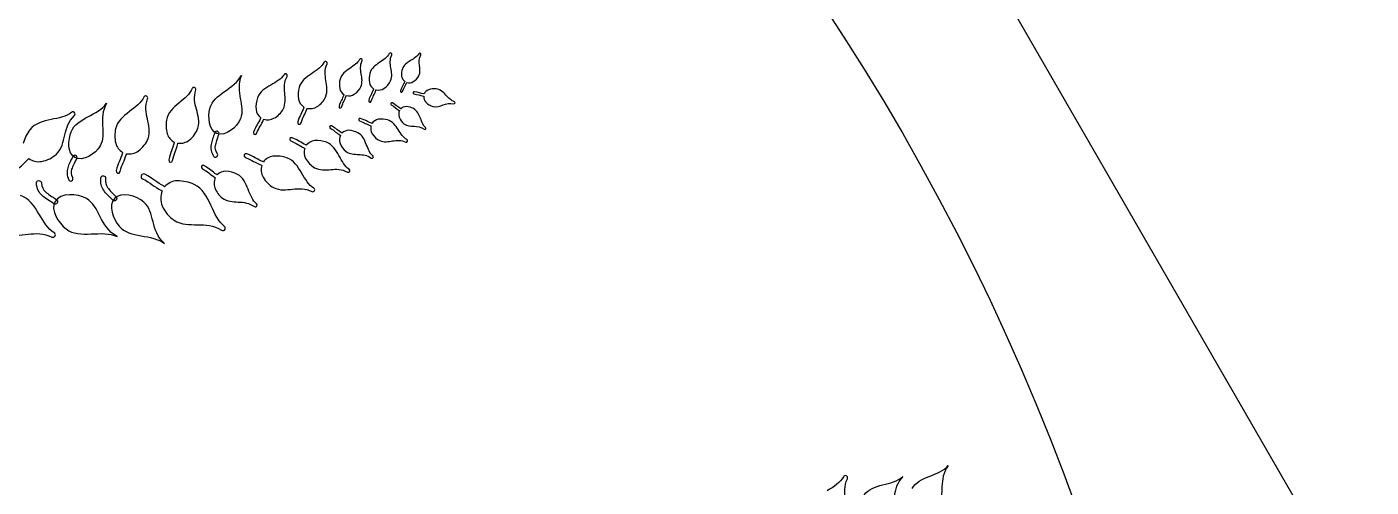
# Model space of a CAD drawing. Extents: x 5.1 to 86.3, y 5.1 to 86.3.
# Drawn here: x 64.29 to 86.27, y 58.92 to 66.44 of the extents above; entities that cross this region are included whole.
import ezdxf

# ---------------------------------------------------------------- set-up
doc = ezdxf.new("R2010")
doc.units = 0
doc.layers.add('View004', color=7, linetype='CONTINUOUS')

msp = doc.modelspace()

# ---------------------------------------------------------------- linework, layer by layer
at = {"layer": 'View004', "color": 7}
msp.add_line((75.399291, 75.39919), (86.270293, 56.571188), dxfattribs=at)
at = {"layer": 'View004', "color": 1}
for p, q in [((70.238997, 66.018906), (70.239038, 66.018873)), ((70.716868, 66.014339), (70.716907, 66.014335)), ((69.177286, 65.878872), (69.177259, 65.878873)), ((69.753438, 65.923638), (69.753471, 65.923605)), ((68.526246, 65.676061), (68.526273, 65.675991)), ((66.235977, 65.316211), (66.235973, 65.316233)), ((67.024012, 65.455539), (67.023972, 65.455565)), ((71.289538, 65.203678), (71.28956, 65.203638)), ((65.061508, 65.049248), (65.06155, 65.049196)), ((67.393309, 64.70394), (67.393309, 64.70394)), ((67.404762, 64.73898), (67.404762, 64.73898)), ((70.811296, 64.778428), (70.811312, 64.778373)), ((70.512601, 64.577418), (70.512596, 64.577391)), ((65.07104, 64.310939), (65.07104, 64.310939)), ((65.086913, 64.344211), (65.086913, 64.344211)), ((69.950755, 64.308622), (69.950723, 64.308653)), ((69.566528, 64.086609), (69.566554, 64.08655)), ((68.991758, 63.771861), (68.991715, 63.771813)), ((64.747497, 63.590083), (64.747497, 63.590083)), ((64.782055, 63.566556), (64.782055, 63.566556)), ((65.7175, 63.640016), (65.7175, 63.640016)), ((65.744606, 63.611223), (65.744606, 63.611223)), ((68.047788, 63.516553), (68.047725, 63.5166)), ((67.526873, 63.139789), (67.526874, 63.139751)), ((64.749581, 63.033127), (64.749602, 63.033077)), ((77.682916, 59.111053), (77.682907, 59.111064))]:
    msp.add_line(p, q, dxfattribs=at)
at = {"layer": 'View004', "color": 3}
msp.add_open_spline([(64.701292, 78.610206), (76.458533, 71.82216), (83.701292, 59.277333), (83.701292, 45.701241)], degree=3, dxfattribs=at)
at = {"layer": 'View004', "color": 1}
for points in [[(70.213418, 66.007724), (70.183786, 65.949842), (70.118385, 65.907747), (70.051886, 65.862406)], [(70.239038, 66.018873), (70.22893, 66.021761), (70.218176, 66.017125), (70.213418, 66.007724)], [(70.239028, 65.774368), (70.227787, 65.843657), (70.219161, 65.912095), (70.252936, 65.988985)], [(70.252936, 65.988985), (70.258332, 66.001115), (70.25172, 66.015197), (70.238997, 66.018906)], [(70.69581, 66.006256), (70.669787, 65.960572), (70.615448, 65.928942), (70.560103, 65.894723)], [(70.716907, 66.014335), (70.708851, 66.017071), (70.699997, 66.013656), (70.69581, 66.006256)], [(70.708067, 65.816838), (70.701531, 65.873207), (70.696994, 65.92879), (70.727044, 65.98967)], [(70.727044, 65.98967), (70.731832, 65.999276), (70.727017, 66.010881), (70.716868, 66.014339)], [(69.144678, 65.864692), (69.106989, 65.79107), (69.02381, 65.737536), (68.939232, 65.679869)], [(69.177259, 65.878873), (69.164407, 65.882521), (69.150727, 65.876593), (69.144678, 65.864692)], [(69.177324, 65.567858), (69.163036, 65.655986), (69.152062, 65.743027), (69.19501, 65.840819)], [(69.19501, 65.840819), (69.20185, 65.856247), (69.19349, 65.87416), (69.177286, 65.878872)], [(69.566319, 65.767139), (69.499819, 65.721797), (69.431495, 65.6721), (69.409206, 65.590922)], [(69.727851, 65.912456), (69.698219, 65.854574), (69.632818, 65.81248), (69.566319, 65.767139)], [(69.753471, 65.923605), (69.743363, 65.926493), (69.732609, 65.921857), (69.727851, 65.912456)], [(69.753461, 65.6791), (69.74222, 65.748389), (69.733594, 65.816827), (69.767369, 65.893717)], [(69.767369, 65.893717), (69.772765, 65.905846), (69.766153, 65.919929), (69.753438, 65.923638)], [(70.051886, 65.862406), (69.985386, 65.817065), (69.917062, 65.767367), (69.894773, 65.68619)], [(70.234316, 65.56332), (70.26527, 65.634464), (70.250276, 65.705076), (70.239028, 65.774368)], [(70.426849, 65.758076), (70.415342, 65.722485), (70.409718, 65.677459), (70.41538, 65.635469)], [(70.560103, 65.894723), (70.50476, 65.860508), (70.447782, 65.822835), (70.426849, 65.758076)], [(70.696629, 65.646558), (70.724202, 65.702897), (70.714641, 65.76047), (70.708067, 65.816838)], [(67.279717, 65.113547), (67.340195, 65.353864), (67.687682, 65.43176), (67.793819, 65.650564)], [(67.793819, 65.650564), (67.679541, 65.374431), (67.865324, 65.15779), (67.778005, 64.944671)], [(68.492712, 65.664295), (68.449597, 65.593721), (68.362626, 65.546587), (68.273952, 65.495442)], [(68.502899, 65.365926), (68.495276, 65.454879), (68.490876, 65.542499), (68.541059, 65.636784)], [(68.526273, 65.675991), (68.513733, 65.680627), (68.499651, 65.675737), (68.492712, 65.664295)], [(68.541059, 65.636784), (68.549016, 65.651657), (68.542047, 65.670141), (68.526246, 65.676061)], [(68.939232, 65.679869), (68.854655, 65.6222), (68.767756, 65.558994), (68.739406, 65.455747)], [(69.17132, 65.299436), (69.210696, 65.389917), (69.19162, 65.479729), (69.177324, 65.567858)], [(69.409206, 65.590922), (69.396955, 65.546302), (69.392493, 65.490357), (69.401834, 65.438782)], [(69.748749, 65.468052), (69.779703, 65.539196), (69.764709, 65.609809), (69.753461, 65.6791)], [(69.894773, 65.68619), (69.882522, 65.64157), (69.87806, 65.585624), (69.887401, 65.53405)], [(69.887401, 65.53405), (69.895145, 65.491171), (69.921973, 65.457322), (69.956021, 65.432879)], [(70.126117, 65.439444), (70.173685, 65.470551), (70.213879, 65.516341), (70.234316, 65.56332)], [(70.464796, 65.546872), (70.44268, 65.489986), (70.421194, 65.469237), (70.396107, 65.400661)], [(70.41538, 65.635469), (70.420092, 65.600554), (70.440536, 65.572252), (70.467152, 65.55128)], [(70.429364, 65.388349), (70.452962, 65.452857), (70.473908, 65.472642), (70.497726, 65.533848)], [(70.467152, 65.55128), (70.46624, 65.549912), (70.465404, 65.548468), (70.464796, 65.546872)], [(70.497726, 65.533848), (70.498177, 65.534836), (70.498562, 65.535824), (70.49879, 65.536812)], [(70.49879, 65.536812), (70.534252, 65.529022), (70.571796, 65.530884), (70.604771, 65.550416)], [(70.604771, 65.550416), (70.644314, 65.573824), (70.67843, 65.609354), (70.696629, 65.646558)], [(66.197677, 65.296975), (66.157192, 65.205797), (66.060577, 65.135775), (65.962556, 65.060685)], [(66.235973, 65.316233), (66.220249, 65.319805), (66.204175, 65.311749), (66.197677, 65.296975)], [(66.259856, 65.271561), (66.267076, 65.290599), (66.255752, 65.311613), (66.235977, 65.316211)], [(66.988259, 65.435653), (66.95339, 65.34711), (66.864177, 65.27644), (66.773825, 65.200883)], [(67.023972, 65.455565), (67.00884, 65.458301), (66.993853, 65.450017), (66.988259, 65.435653)], [(67.059078, 65.09941), (67.03279, 65.198713), (67.010423, 65.297145), (67.04859, 65.41396)], [(67.04859, 65.41396), (67.05467, 65.432397), (67.043042, 65.45196), (67.024012, 65.455539)], [(68.273952, 65.495442), (68.185278, 65.444294), (68.093872, 65.387801), (68.057841, 65.286979)], [(68.476725, 65.098716), (68.522788, 65.18598), (68.510522, 65.276972), (68.502899, 65.365926)], [(68.739406, 65.455747), (68.723826, 65.398998), (68.718149, 65.327843), (68.72999, 65.262247)], [(69.033708, 65.141884), (69.094212, 65.181442), (69.145328, 65.239684), (69.17132, 65.299436)], [(69.467794, 65.332063), (69.443603, 65.260547), (69.418212, 65.233721), (69.390989, 65.147595)], [(69.401834, 65.438782), (69.409578, 65.395903), (69.436406, 65.362054), (69.470454, 65.337611)], [(69.432766, 65.134219), (69.458363, 65.215241), (69.483146, 65.24084), (69.509201, 65.317789)], [(69.470454, 65.337611), (69.46939, 65.335863), (69.468402, 65.334039), (69.467794, 65.332063)], [(69.509201, 65.317789), (69.509705, 65.319005), (69.510113, 65.320221), (69.510341, 65.321513)], [(69.510341, 65.321513), (69.554588, 65.313853), (69.600884, 65.318245), (69.64055, 65.344177)], [(69.64055, 65.344177), (69.688118, 65.375283), (69.728312, 65.421073), (69.748749, 65.468052)], [(69.953361, 65.427331), (69.92917, 65.355815), (69.903779, 65.328989), (69.876556, 65.242863)], [(69.918333, 65.229487), (69.94393, 65.310509), (69.968713, 65.336108), (69.994768, 65.413057)], [(69.956021, 65.432879), (69.954957, 65.431131), (69.953969, 65.429307), (69.953361, 65.427331)], [(69.994768, 65.413057), (69.995272, 65.414273), (69.99568, 65.415489), (69.995908, 65.416781)], [(69.995908, 65.416781), (70.040155, 65.40912), (70.086451, 65.413513), (70.126117, 65.439444)], [(70.396107, 65.400661), (70.3872, 65.37818), (70.421476, 65.365488), (70.429364, 65.388349)], [(70.621516, 65.385857), (70.597652, 65.389733), (70.592575, 65.353557), (70.616576, 65.350738)], [(70.616576, 65.350738), (70.684642, 65.341473), (70.708442, 65.325247), (70.773325, 65.315063)], [(70.779032, 65.350008), (70.718734, 65.359455), (70.693872, 65.376), (70.621516, 65.385857)], [(70.773325, 65.315063), (70.774389, 65.314828), (70.775377, 65.314687), (70.776441, 65.314638)], [(70.776441, 65.314638), (70.776415, 65.278333), (70.786268, 65.24205), (70.812382, 65.214014)], [(70.78382, 65.34864), (70.7823, 65.34926), (70.780704, 65.34978), (70.779032, 65.350008)], [(70.854994, 65.417207), (70.821896, 65.405146), (70.798617, 65.379124), (70.78382, 65.34864)], [(70.97722, 65.43221), (70.939988, 65.435858), (70.894804, 65.431712), (70.854994, 65.417207)], [(71.139194, 65.331245), (71.093936, 65.377993), (71.044956, 65.425603), (70.97722, 65.43221)], [(71.277157, 65.222517), (71.226974, 65.238173), (71.184451, 65.284495), (71.139194, 65.331245)], [(65.011191, 64.731771), (65.102139, 64.962288), (65.456767, 64.994746), (65.590222, 65.198044)], [(65.590222, 65.198044), (65.441305, 64.938944), (65.597616, 64.700164), (65.483555, 64.500078)], [(66.25674, 64.941629), (66.233659, 65.046818), (66.214636, 65.150919), (66.259856, 65.271561)], [(66.773825, 65.200883), (66.683473, 65.125324), (66.591086, 65.043162), (66.570252, 64.921745)], [(67.082426, 64.791372), (67.117325, 64.899413), (67.08539, 65.000106), (67.059078, 65.09941)], [(67.393309, 64.70394), (67.261238, 64.755251), (67.245137, 64.976143), (67.279717, 65.113547)], [(68.057841, 65.286979), (68.038035, 65.23156), (68.027023, 65.161035), (68.033901, 65.094734)], [(68.033901, 65.094734), (68.039601, 65.039611), (68.070411, 64.994118), (68.111254, 64.959861)], [(68.327655, 64.951956), (68.390955, 64.986855), (68.446313, 65.041087), (68.476725, 65.098716)], [(68.813921, 65.126504), (68.783156, 65.035543), (68.750856, 65.001427), (68.716235, 64.891886)], [(68.72999, 65.262247), (68.73984, 65.20771), (68.773964, 65.16466), (68.817265, 65.133572)], [(68.769366, 64.87487), (68.801925, 64.977918), (68.833442, 65.010477), (68.866581, 65.108345)], [(68.817265, 65.133572), (68.815897, 65.131368), (68.814681, 65.129012), (68.813921, 65.126504)], [(68.866581, 65.108345), (68.867222, 65.109865), (68.867721, 65.111461), (68.868101, 65.113057)], [(68.868101, 65.113057), (68.924379, 65.103314), (68.983258, 65.108877), (69.033708, 65.141884)], [(69.390989, 65.147595), (69.38123, 65.119323), (69.424284, 65.105529), (69.432766, 65.134219)], [(69.876556, 65.242863), (69.866797, 65.214591), (69.909844, 65.200797), (69.918333, 65.229487)], [(70.263608, 65.202155), (70.243043, 65.214877), (70.224522, 65.183367), (70.245634, 65.17158)], [(70.245634, 65.17158), (70.30499, 65.137), (70.320776, 65.112908), (70.376838, 65.078688)], [(70.395455, 65.108811), (70.343349, 65.140594), (70.326705, 65.165385), (70.263608, 65.202155)], [(70.379574, 65.077092), (70.365673, 65.043553), (70.360908, 65.00626), (70.37433, 64.970371)], [(70.376838, 65.078688), (70.377674, 65.078076), (70.378586, 65.077548), (70.379574, 65.077092)], [(70.399407, 65.105695), (70.398191, 65.106835), (70.396899, 65.107899), (70.395455, 65.108811)], [(70.491389, 65.141848), (70.456193, 65.143368), (70.424729, 65.128206), (70.399407, 65.105695)], [(70.610066, 65.108986), (70.577051, 65.126572), (70.53372, 65.140032), (70.491389, 65.141848)], [(70.721138, 64.953769), (70.697191, 65.014273), (70.670135, 65.076986), (70.610066, 65.108986)], [(70.812382, 65.214014), (70.843701, 65.180392), (70.885699, 65.154658), (70.925936, 65.144832)], [(70.925936, 65.144832), (70.986865, 65.129943), (71.041065, 65.151596), (71.094725, 65.170056)], [(71.094725, 65.170056), (71.148388, 65.188524), (71.201723, 65.204803), (71.267619, 65.188463)], [(71.267619, 65.188463), (71.278024, 65.185879), (71.288337, 65.193023), (71.289538, 65.203678)], [(71.28956, 65.203638), (71.290472, 65.212089), (71.285304, 65.220009), (71.277157, 65.222517)], [(64.681109, 64.930844), (64.552372, 64.904251), (64.418145, 64.87224), (64.333552, 64.763854)], [(65.015919, 65.048474), (64.934886, 64.979815), (64.809846, 64.957434), (64.681109, 64.930844)], [(64.907944, 64.680552), (64.934529, 64.792078), (64.964503, 64.900676), (65.063712, 64.995387)], [(65.06155, 65.049196), (65.048128, 65.059912), (65.028991, 65.059623), (65.015919, 65.048474)], [(65.063712, 64.995387), (65.079414, 65.010306), (65.078357, 65.035659), (65.061508, 65.049248)], [(65.962556, 65.060685), (65.864535, 64.985597), (65.764085, 64.903676), (65.736822, 64.777438)], [(66.267388, 64.617943), (66.308777, 64.729542), (66.279821, 64.83644), (66.25674, 64.941629)], [(66.570252, 64.921745), (66.558798, 64.85501), (66.560311, 64.772892), (66.581264, 64.699115)], [(67.778005, 64.944671), (67.720656, 64.804694), (67.534311, 64.64916), (67.393309, 64.70394)], [(68.107378, 64.953097), (68.069857, 64.864708), (68.035087, 64.833116), (67.992328, 64.726489)], [(68.044031, 64.705528), (68.084242, 64.805837), (68.118123, 64.835934), (68.158525, 64.931033)], [(68.111254, 64.959861), (68.109734, 64.957733), (68.108366, 64.955529), (68.107378, 64.953097)], [(68.158525, 64.931033), (68.15928, 64.932553), (68.159893, 64.934073), (68.160349, 64.935669)], [(68.160349, 64.935669), (68.215731, 64.921723), (68.274868, 64.922855), (68.327655, 64.951956)], [(68.716235, 64.891886), (68.703816, 64.855923), (68.758574, 64.83839), (68.769366, 64.87487)], [(69.741138, 64.949575), (69.712988, 64.95969), (69.698662, 64.916811), (69.727238, 64.907972)], [(69.727238, 64.907972), (69.807934, 64.881365), (69.833222, 64.856262), (69.909839, 64.82925)], [(69.924633, 64.870471), (69.853421, 64.895551), (69.826918, 64.921285), (69.741138, 64.949575)], [(69.930181, 64.867735), (69.928433, 64.868799), (69.926609, 64.869787), (69.924633, 64.870471)], [(70.032201, 64.935086), (69.989231, 64.927866), (69.955048, 64.901471), (69.930181, 64.867735)], [(70.184237, 64.925784), (70.139777, 64.93859), (70.083889, 64.94375), (70.032201, 64.935086)], [(70.358478, 64.766481), (70.313972, 64.833543), (70.265131, 64.902481), (70.184237, 64.925784)], [(70.37433, 64.970371), (70.390411, 64.927333), (70.41939, 64.887495), (70.452811, 64.863031)], [(70.452811, 64.863031), (70.50342, 64.825981), (70.561778, 64.825259), (70.618423, 64.821817)], [(70.807056, 64.800557), (70.76667, 64.83421), (70.745086, 64.893268), (70.721138, 64.953769)], [(64.333552, 64.763854), (64.287055, 64.704277), (64.245184, 64.622735), (64.226832, 64.539127)], [(64.76826, 64.365332), (64.859619, 64.453144), (64.881362, 64.569027), (64.907944, 64.680552)], [(65.07104, 64.310939), (64.946684, 64.378845), (64.959189, 64.599969), (65.011191, 64.731771)], [(65.736822, 64.777438), (65.721835, 64.70805), (65.719737, 64.621974), (65.738342, 64.54376)], [(66.581264, 64.699115), (66.598683, 64.637775), (66.642604, 64.592324), (66.69569, 64.561602)], [(66.942593, 64.595467), (67.007414, 64.64758), (67.059392, 64.720026), (67.082426, 64.791372)], [(67.358984, 64.715875), (67.333452, 64.64119), (67.308133, 64.581643), (67.298806, 64.520569)], [(67.404762, 64.73898), (67.385743, 64.745193), (67.365281, 64.734865), (67.358984, 64.715875)], [(67.370955, 64.509288), (67.378331, 64.557425), (67.401189, 64.615333), (67.427479, 64.692202)], [(67.425973, 64.720376), (67.421696, 64.729181), (67.414049, 64.735888), (67.404762, 64.73898)], [(67.427479, 64.692202), (67.430792, 64.701413), (67.430249, 64.711571), (67.425973, 64.720376)], [(67.992328, 64.726489), (67.977242, 64.691567), (68.030525, 64.66996), (68.044031, 64.705528)], [(68.624775, 64.634141), (68.590066, 64.649728), (68.567699, 64.596756), (68.603069, 64.582742)], [(68.849705, 64.515844), (68.761864, 64.554626), (68.730776, 64.589852), (68.624775, 64.634141)], [(69.269526, 64.827932), (69.243975, 64.843482), (69.221342, 64.804349), (69.24757, 64.789955)], [(69.24757, 64.789955), (69.321297, 64.747707), (69.341038, 64.718051), (69.410685, 64.676229)], [(69.43344, 64.713653), (69.368703, 64.752496), (69.347893, 64.783018), (69.269526, 64.827932)], [(69.414105, 64.674253), (69.397211, 64.63265), (69.391647, 64.586478), (69.408557, 64.542203)], [(69.410685, 64.676229), (69.411749, 64.675479), (69.412889, 64.674861), (69.414105, 64.674253)], [(69.438304, 64.709853), (69.43686, 64.711297), (69.435188, 64.712589), (69.43344, 64.713653)], [(69.551754, 64.755384), (69.508206, 64.756904), (69.469428, 64.737919), (69.438304, 64.709853)], [(69.698839, 64.715796), (69.657845, 64.737258), (69.60413, 64.753515), (69.551754, 64.755384)], [(69.837612, 64.5248), (69.807447, 64.599425), (69.773422, 64.676752), (69.698839, 64.715796)], [(69.913563, 64.828034), (69.905347, 64.783886), (69.909155, 64.737539), (69.9346, 64.697552)], [(69.909839, 64.82925), (69.911055, 64.828731), (69.912271, 64.828338), (69.913563, 64.828034)], [(69.9346, 64.697552), (69.965106, 64.649596), (70.010395, 64.608836), (70.057115, 64.587815)], [(70.501766, 64.603147), (70.444257, 64.633501), (70.402984, 64.699421), (70.358478, 64.766481)], [(70.618423, 64.821817), (70.675066, 64.818397), (70.730577, 64.813016), (70.78522, 64.772728)], [(70.78522, 64.772728), (70.793838, 64.766344), (70.806105, 64.769004), (70.811296, 64.778428)], [(70.811312, 64.778373), (70.815416, 64.785821), (70.813592, 64.795138), (70.807056, 64.800557)], [(65.483555, 64.500078), (65.408642, 64.36866), (65.203805, 64.238442), (65.07104, 64.310939)], [(65.738342, 64.54376), (65.753838, 64.478734), (65.797804, 64.429157), (65.85203, 64.394601)], [(65.914612, 64.373266), (65.983042, 64.365278), (66.053585, 64.375926), (66.112147, 64.419018)], [(66.112147, 64.419018), (66.182379, 64.470698), (66.240065, 64.544247), (66.267388, 64.617943)], [(66.69265, 64.553121), (66.667662, 64.4455), (66.634518, 64.402798), (66.607216, 64.273468)], [(66.669969, 64.259971), (66.695642, 64.381634), (66.728071, 64.422466), (66.754992, 64.538262)], [(66.69569, 64.561602), (66.694398, 64.558942), (66.693258, 64.556054), (66.69265, 64.553121)], [(66.754992, 64.538262), (66.755553, 64.540086), (66.75598, 64.541986), (66.756208, 64.54381)], [(66.756208, 64.54381), (66.821743, 64.539022), (66.88854, 64.55201), (66.942593, 64.595467)], [(67.298806, 64.520569), (67.289428, 64.459515), (67.299219, 64.396618), (67.339795, 64.330928)], [(67.401748, 64.369051), (67.368555, 64.422789), (67.363567, 64.461157), (67.370955, 64.509288)], [(68.603069, 64.582742), (68.702789, 64.541086), (68.732395, 64.50678), (68.826904, 64.465017)], [(68.831464, 64.463117), (68.81672, 64.407941), (68.817008, 64.348795), (68.845349, 64.295594)], [(68.826904, 64.465017), (68.828348, 64.464257), (68.829868, 64.463573), (68.831464, 64.463117)], [(68.856469, 64.511816), (68.854417, 64.513412), (68.852137, 64.51478), (68.849705, 64.515844)], [(68.992441, 64.587223), (68.937242, 64.582283), (68.891309, 64.552164), (68.856469, 64.511816)], [(69.184321, 64.560524), (69.129191, 64.581128), (69.058834, 64.593151), (68.992441, 64.587223)], [(69.389655, 64.341437), (69.339791, 64.430838), (69.284615, 64.523046), (69.184321, 64.560524)], [(69.408557, 64.542203), (69.428834, 64.489109), (69.465033, 64.440095), (69.50659, 64.410135)], [(69.945251, 64.336059), (69.894992, 64.377327), (69.867773, 64.45018), (69.837612, 64.5248)], [(70.057115, 64.587815), (70.127863, 64.555971), (70.19866, 64.570084), (70.268086, 64.580443)], [(70.268086, 64.580443), (70.337512, 64.590817), (70.406051, 64.598584), (70.482513, 64.56386)], [(70.482513, 64.56386), (70.494574, 64.558312), (70.50874, 64.564772), (70.512601, 64.577418)], [(70.512596, 64.577391), (70.515636, 64.587461), (70.511076, 64.598268), (70.501766, 64.603147)], [(64.082135, 64.060528), (64.171621, 64.166602), (64.225064, 64.189631), (64.312676, 64.289279)], [(64.312676, 64.289279), (64.314196, 64.290799), (64.315564, 64.292395), (64.31678, 64.294143)], [(64.31678, 64.294143), (64.378675, 64.254798), (64.451231, 64.232332), (64.527326, 64.246529)], [(64.527326, 64.246529), (64.61858, 64.263546), (64.707941, 64.307337), (64.76826, 64.365332)], [(65.038539, 64.327198), (65.003594, 64.256427), (64.970811, 64.200641), (64.95369, 64.141278)], [(65.023784, 64.120792), (65.037302, 64.167577), (65.067433, 64.222055), (65.103412, 64.294895)], [(65.086913, 64.344211), (65.068855, 64.352823), (65.047231, 64.345219), (65.038539, 64.327198)], [(65.105549, 64.323028), (65.102444, 64.33231), (65.095725, 64.339948), (65.086913, 64.344211)], [(65.103412, 64.294895), (65.107884, 64.303602), (65.108655, 64.313745), (65.105549, 64.323028)], [(65.848458, 64.385853), (65.817466, 64.274251), (65.780841, 64.231009), (65.746441, 64.096772)], [(65.811565, 64.079816), (65.843911, 64.206096), (65.879707, 64.247411), (65.913092, 64.36749)], [(65.85203, 64.394601), (65.85051, 64.391865), (65.849218, 64.388901), (65.848458, 64.385853)], [(65.913092, 64.36749), (65.913761, 64.36939), (65.914232, 64.37129), (65.914612, 64.373266)], [(66.607216, 64.273468), (66.597047, 64.230893), (66.661723, 64.216977), (66.669969, 64.259971)], [(67.182848, 64.178873), (67.150396, 64.198724), (67.121501, 64.149013), (67.154819, 64.130636)], [(67.339795, 64.330928), (67.350323, 64.31382), (67.372726, 64.308485), (67.389834, 64.319013)], [(67.389834, 64.319013), (67.406941, 64.32954), (67.412276, 64.351943), (67.401748, 64.369051)], [(67.881572, 64.37241), (67.840829, 64.389221), (67.816805, 64.327083), (67.858271, 64.312119)], [(67.858271, 64.312119), (67.975239, 64.267431), (68.010749, 64.228756), (68.121685, 64.183756)], [(68.146277, 64.243425), (68.043167, 64.285209), (68.005909, 64.324897), (67.881572, 64.37241)], [(68.154226, 64.239017), (68.151718, 64.240765), (68.149134, 64.242285), (68.146277, 64.243425)], [(68.309007, 64.331187), (68.245258, 64.323519), (68.193137, 64.286978), (68.154226, 64.239017)], [(68.532173, 64.307103), (68.467595, 64.328998), (68.385685, 64.340414), (68.309007, 64.331187)], [(68.777772, 64.060695), (68.716843, 64.162452), (68.649658, 64.267273), (68.532173, 64.307103)], [(68.845349, 64.295594), (68.879336, 64.2318), (68.932765, 64.175667), (68.989949, 64.14443)], [(69.555344, 64.120271), (69.485393, 64.164397), (69.439518, 64.252037), (69.389655, 64.341437)], [(69.50659, 64.410135), (69.569518, 64.364756), (69.641708, 64.364391), (69.711804, 64.360636)], [(69.711804, 64.360636), (69.781899, 64.356912), (69.850605, 64.350756), (69.918554, 64.301402)], [(69.918554, 64.301402), (69.92927, 64.293582), (69.944424, 64.296994), (69.950755, 64.308622)], [(69.950723, 64.308653), (69.955663, 64.31791), (69.953459, 64.329409), (69.945251, 64.336059)], [(64.95369, 64.141278), (64.93652, 64.081942), (64.938123, 64.018308), (64.969894, 63.947936)], [(65.036244, 63.977756), (65.010254, 64.035324), (65.010253, 64.074014), (65.023784, 64.120792)], [(65.017979, 63.929671), (65.036301, 63.937905), (65.044479, 63.959434), (65.036244, 63.977756)], [(65.542085, 63.774923), (65.505123, 63.829919), (65.485931, 63.89545), (65.495352, 63.977739)], [(65.495352, 63.977739), (65.497767, 63.999152), (65.517083, 64.014552), (65.538495, 64.012138)], [(65.538495, 64.012138), (65.559908, 64.009723), (65.575309, 63.990407), (65.572894, 63.968994)], [(65.746441, 64.096772), (65.733885, 64.052631), (65.801001, 64.035159), (65.811565, 64.079816)], [(66.213871, 64.036746), (66.164995, 64.063118), (66.126818, 63.988372), (66.176829, 63.964227)], [(66.528793, 63.840682), (66.405022, 63.90646), (66.363497, 63.961034), (66.213871, 64.036746)], [(67.154819, 64.130636), (67.248469, 64.076706), (67.273497, 64.038924), (67.361962, 63.985539)], [(67.391005, 64.033071), (67.308777, 64.082661), (67.282395, 64.121531), (67.182848, 64.178873)], [(67.366294, 63.983031), (67.344687, 63.930158), (67.33749, 63.871456), (67.358846, 63.815098)], [(67.361962, 63.985539), (67.36333, 63.984551), (67.364774, 63.983791), (67.366294, 63.983031)], [(67.397161, 64.028283), (67.395261, 64.030107), (67.393209, 64.031779), (67.391005, 64.033071)], [(67.54158, 64.085883), (67.486199, 64.088011), (67.436825, 64.063897), (67.397161, 64.028283)], [(67.728541, 64.035123), (67.676466, 64.062536), (67.608189, 64.08336), (67.54158, 64.085883)], [(67.904508, 63.791819), (67.866356, 63.886809), (67.823288, 63.985258), (67.728541, 64.035123)], [(68.127081, 64.181704), (68.111972, 64.117279), (68.114412, 64.048794), (68.149129, 63.988192)], [(68.121685, 64.183756), (68.123433, 64.18292), (68.125181, 64.182236), (68.127081, 64.181704)], [(68.149129, 63.988192), (68.190762, 63.915521), (68.254637, 63.85242), (68.321975, 63.818282)], [(68.977533, 63.810467), (68.894953, 63.859077), (68.838704, 63.958938), (68.777772, 64.060695)], [(68.989949, 64.14443), (69.076543, 64.097112), (69.167702, 64.108072), (69.256756, 64.114418)], [(69.256756, 64.114418), (69.34581, 64.120726), (69.433483, 64.123902), (69.527038, 64.072367)], [(69.527038, 64.072367), (69.541798, 64.064189), (69.56038, 64.070923), (69.566528, 64.086609)], [(69.566554, 64.08655), (69.571342, 64.099022), (69.566683, 64.113173), (69.555344, 64.120271)], [(64.441037, 63.887921), (64.438637, 63.910575), (64.455056, 63.930884), (64.47771, 63.933284)], [(64.535612, 63.689254), (64.484895, 63.737575), (64.450114, 63.80083), (64.441037, 63.887921)], [(64.47771, 63.933284), (64.500363, 63.935684), (64.520673, 63.919265), (64.523073, 63.896611)], [(64.523073, 63.896611), (64.530498, 63.825367), (64.552599, 63.787462), (64.592577, 63.749366)], [(64.969894, 63.947936), (64.978128, 63.929614), (64.999657, 63.921436), (65.017979, 63.929671)], [(65.68962, 63.612768), (65.630756, 63.673627), (65.579006, 63.719885), (65.542085, 63.774923)], [(65.572894, 63.968994), (65.565187, 63.901678), (65.57785, 63.862152), (65.606984, 63.818795)], [(65.606984, 63.818795), (65.636108, 63.775426), (65.684721, 63.729636), (65.745317, 63.667003)], [(66.20082, 63.581826), (66.081275, 63.691556), (65.829397, 63.757534), (65.7175, 63.640016)], [(66.176829, 63.964227), (66.31759, 63.893015), (66.357055, 63.839931), (66.490217, 63.769111)], [(66.496677, 63.765843), (66.469362, 63.687076), (66.46351, 63.600941), (66.499109, 63.520486)], [(66.490217, 63.769111), (66.492269, 63.767819), (66.494397, 63.766755), (66.496677, 63.765843)], [(66.538186, 63.834146), (66.535298, 63.836654), (66.532182, 63.838934), (66.528793, 63.840682)], [(66.744132, 63.929511), (66.663251, 63.928219), (66.593184, 63.889186), (66.538186, 63.834146)], [(67.020649, 63.8703), (66.942576, 63.906134), (66.841417, 63.9311), (66.744132, 63.929511)], [(67.296357, 63.529579), (67.233239, 63.665016), (67.162688, 63.805106), (67.020649, 63.8703)], [(67.358846, 63.815098), (67.384488, 63.747511), (67.430385, 63.685075), (67.483161, 63.646855)], [(68.040885, 63.551469), (67.977083, 63.604091), (67.942661, 63.696829), (67.904508, 63.791819)], [(68.321975, 63.818282), (68.423943, 63.766572), (68.529123, 63.782509), (68.632029, 63.793027)], [(68.632029, 63.793027), (68.734935, 63.803546), (68.836358, 63.810302), (68.946538, 63.753956)], [(68.946538, 63.753956), (68.963919, 63.745011), (68.985199, 63.753456), (68.991758, 63.771861)], [(68.991715, 63.771813), (68.996883, 63.786428), (68.990879, 63.802654), (68.977533, 63.810467)], [(64.484101, 63.388104), (64.408375, 63.513241), (64.324922, 63.642121), (64.179809, 63.690565)], [(64.724946, 63.555587), (64.650283, 63.604956), (64.586297, 63.64088), (64.535612, 63.689254)], [(64.592577, 63.749366), (64.632548, 63.711256), (64.693188, 63.675098), (64.770045, 63.624294)], [(64.747497, 63.590083), (64.664463, 63.452518), (64.803034, 63.243035), (64.929272, 63.143621)], [(64.782055, 63.566556), (64.769283, 63.547802), (64.743755, 63.542899), (64.724946, 63.555587)], [(65.25967, 63.640447), (65.111207, 63.726396), (64.836146, 63.73695), (64.747497, 63.590083)], [(64.770045, 63.624294), (64.7794, 63.618319), (64.78595, 63.608822), (64.78821, 63.597954)], [(64.78821, 63.597954), (64.790471, 63.587086), (64.788251, 63.575766), (64.782055, 63.566556)], [(65.762892, 63.017613), (65.468989, 63.186372), (65.485713, 63.50959), (65.25967, 63.640447)], [(65.7175, 63.640016), (65.612689, 63.529941), (65.697844, 63.308142), (65.794109, 63.19052)], [(65.744606, 63.611223), (65.728977, 63.596513), (65.704398, 63.597204), (65.68962, 63.612768)], [(65.75671, 63.638963), (65.756576, 63.628463), (65.752212, 63.618462), (65.744606, 63.611223)], [(65.745317, 63.667003), (65.752736, 63.659572), (65.756844, 63.649462), (65.75671, 63.638963)], [(66.538249, 62.903724), (66.301311, 63.119667), (66.382833, 63.41476), (66.20082, 63.581826)], [(67.483161, 63.646855), (67.563072, 63.588966), (67.654885, 63.588305), (67.744026, 63.583327)], [(67.744026, 63.583327), (67.833167, 63.578387), (67.920533, 63.570376), (68.006817, 63.507418)], [(68.047725, 63.5166), (68.054109, 63.528365), (68.051221, 63.542995), (68.040885, 63.551469)], [(64.731886, 63.080668), (64.629769, 63.140146), (64.559827, 63.262966), (64.484101, 63.388104)], [(66.499109, 63.520486), (66.541828, 63.424003), (66.613659, 63.336625), (66.6936, 63.285087)], [(67.514129, 63.190033), (67.416971, 63.261693), (67.359474, 63.394141), (67.296357, 63.529579)], [(68.006817, 63.507418), (68.020421, 63.497439), (68.039709, 63.501718), (68.047788, 63.516553)], [(64.929272, 63.143621), (65.150057, 62.969748), (65.516014, 63.140538), (65.762892, 63.017613)], [(65.794109, 63.19052), (65.962472, 62.984802), (66.335372, 63.067723), (66.538249, 62.903724)], [(66.6936, 63.285087), (66.814649, 63.207023), (66.948523, 63.213312), (67.078844, 63.213107)], [(67.078844, 63.213107), (67.209165, 63.212903), (67.337136, 63.208167), (67.467874, 63.123236)], [(67.467874, 63.123236), (67.488493, 63.109769), (67.516256, 63.117612), (67.526873, 63.139789)], [(67.526874, 63.139751), (67.535211, 63.157398), (67.529914, 63.178496), (67.514129, 63.190033)], [(63.923331, 63.086532), (64.049376, 63.023346), (64.178993, 63.043607), (64.305838, 63.057166)], [(64.305838, 63.057166), (64.432683, 63.070732), (64.557719, 63.079646), (64.693919, 63.01079)], [(64.693919, 63.01079), (64.715404, 62.999862), (64.741601, 63.010396), (64.749581, 63.033127)], [(64.749602, 63.033077), (64.755834, 63.051127), (64.748462, 63.0711), (64.731886, 63.080668)], [(78.763264, 58.900707), (78.87253, 59.106538), (79.207336, 59.099518), (79.353456, 59.275436)], [(79.353456, 59.275436), (79.18701, 59.049001), (79.307927, 58.809408), (79.180268, 58.634448)], [(77.640833, 59.093653), (77.590848, 59.000216), (77.483047, 58.93356), (77.373362, 58.861646)], [(77.682907, 59.111064), (77.666529, 59.11608), (77.648874, 59.108784), (77.640833, 59.093653)], [(77.675749, 58.712627), (77.659485, 58.825855), (77.647447, 58.937614), (77.704736, 59.061896)], [(77.704736, 59.061896), (77.713833, 59.081504), (77.70352, 59.104638), (77.682916, 59.111053)], [(77.978466, 58.797219), (78.111844, 58.98831), (78.443338, 58.940814), (78.609678, 59.097752)], [(78.609678, 59.097752), (78.417047, 58.89313), (78.508073, 58.640661), (78.360174, 58.482441)]]:
    msp.add_open_spline(points, degree=3, dxfattribs=at)

doc.saveas('drawing.dxf')
